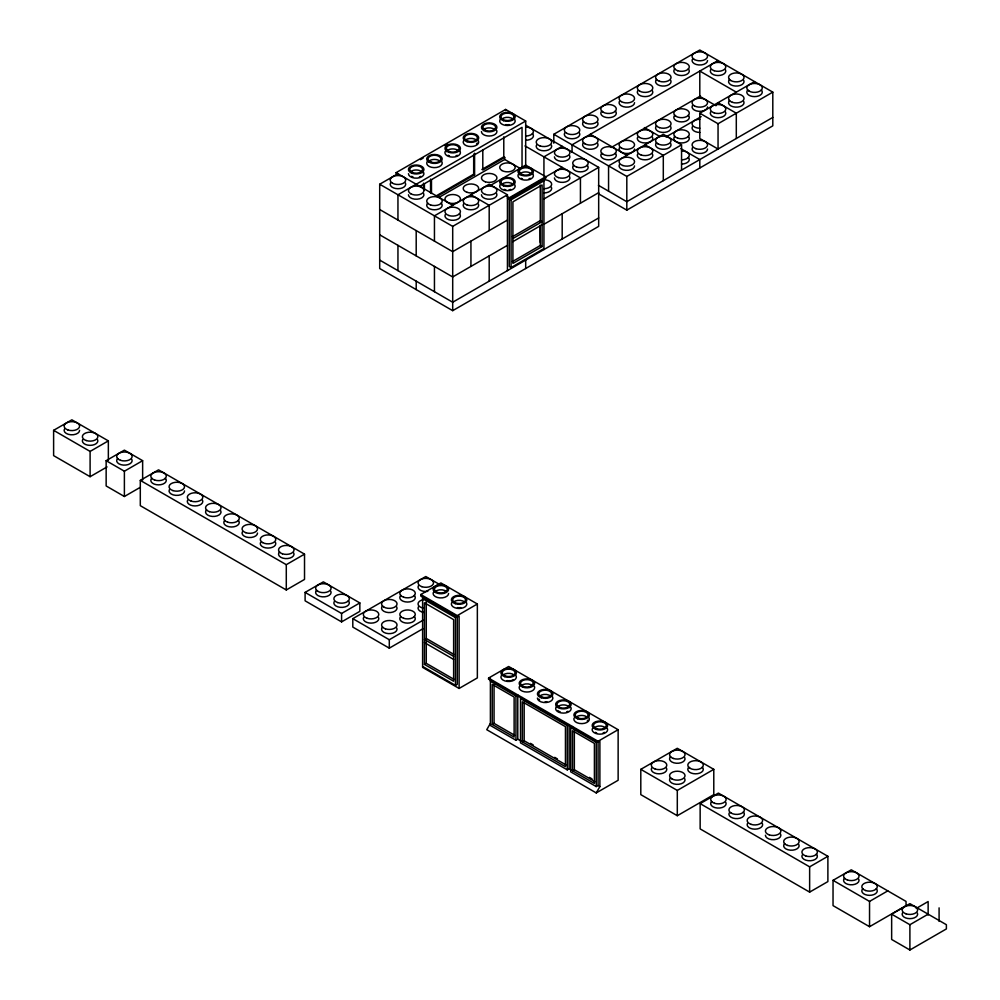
<?xml version="1.0" encoding="UTF-8"?>
<svg xmlns="http://www.w3.org/2000/svg" width="1000" height="1000" viewBox="0 0 1000 1000"><rect width="100%" height="100%" fill="white"/><g stroke="black" fill="none" stroke-linecap="round" stroke-linejoin="round"><path stroke-width="1.5" d="M490.4 723.375L486.75 729.7L596.237 792.913L618.138 780.275L618.138 729.7L508.65 666.488L488.575 678.075L488.575 679.125L598.062 742.337L599.888 741.287L599.888 786.587L596.237 792.913M397.95 174.75L396.125 173.7L396.125 172.65L505.613 109.438L525.688 121.025L525.688 167M420.45 159.65L423.162 158.088M444.787 145.612L447.488 144.05M525.688 125.237L598.675 167.375L598.675 226.375L452.7 310.663L379.7 268.525L379.7 184.237L397.95 173.7M525.688 121.025L397.95 194.775L397.95 220.062M419.85 186.35L522.038 127.35L522.038 167.925M435.812 196.088L473.675 174.225L474.588 174.75L474.588 153.2M481.887 169.488L503.787 156.85L504.7 157.375L504.7 159.475L438.812 197.512M436.875 196.537L474.588 174.75M504.7 157.375L482.8 170.012L482.8 150M553.812 143.212L553.812 134.288L699.8 50L772.8 92.137L772.8 125.85L626.812 210.138L598.425 193.75M107.05 466.912L90.1 476.7L53.612 455.625L53.612 430.337L71.862 419.812L108.35 440.875L108.35 460.213M490.538 185.4L525.688 165.113L545.763 176.7L545.763 178.238L509.263 199.312L507.438 198.263M562.188 146.312L543.938 156.85L543.938 176.188M718.05 60.538L572.062 144.825L572.062 152.262M379.7 184.237L452.7 226.375L507.438 194.775L507.438 270.625M506.587 196.225L509.263 197.775L545.763 176.7M544.612 177.525L562.188 167.375M510.575 197.987L540.8 180.538M509.263 198.75L511.087 199.8L543.938 180.837L542.112 179.775M611.263 147.475L700.475 95.962M53.612 430.337L90.1 451.413L108.35 440.875M507.438 220.062L452.7 251.663L379.7 209.525M543.938 198.988L598.675 167.375M772.8 92.137L718.05 123.75L718.05 149.037L699.8 138.5L699.8 113.212L754.55 81.613M666.012 136.938L701.15 116.65M140.037 487.463L124.388 496.5L106.15 485.962L106.15 460.675L124.388 450.138L142.637 460.675L142.637 480.012M512.413 236.725L540.288 220.625L542.112 221.688L512.913 238.538M512.913 241.625L542.112 224.762M507.438 245.35L452.7 276.95L379.7 234.812M543.938 224.275L598.675 192.662M553.812 134.288L626.812 176.425L681.55 144.825L681.55 170.1M106.15 460.675L124.388 471.213L142.637 460.675M512.413 261.6L540.288 245.5L542.112 246.562L542.112 184.963L512.913 201.825L512.913 263.412L542.112 246.562M140.3 480.387L158.55 469.85L304.525 554.138L304.525 579.425L286.288 589.963L140.3 505.675L140.3 480.387L286.288 564.675L304.525 554.138M509.263 197.775L509.263 266.5L511.087 267.55L543.938 248.588M598.675 217.95L452.7 302.238L379.7 260.1M772.8 117.425L626.812 201.713L598.425 185.325M305.1 592.4L323.35 581.862L359.837 602.925L359.837 611.362L341.587 621.888L305.1 600.825L305.1 592.4L341.587 613.462L359.837 602.925M423.088 628.638L389.3 648.15L352.8 627.075L352.8 618.65L425.8 576.512L439.312 584.312M459.113 688.45L459.113 616.075L457.287 617.137L420.788 596.062L420.788 594.525L440.863 582.938L477.35 604L477.35 677.913L459.113 688.45L422.612 667.387L422.612 596.55M352.8 618.65L389.3 639.725L423.088 620.212M420.788 594.525L457.287 615.6L477.35 604M427.062 599.125L424.438 597.6L422.612 598.663L455.462 617.625L457.287 616.562M424.438 664.388L453.638 681.237L453.638 619.65L424.438 602.788L424.438 664.388L426.262 663.325L454.125 679.425M422.612 666.413L455.462 685.375L457.287 684.325L457.287 615.6M488.575 679.125L490.4 678.075M531.462 684.925L532.375 684.4M490.4 681.237L515.95 695.987L517.775 694.925L517.775 739.175L521.2 741.15M571.375 770.125L569.1 768.812L567.275 769.862L520.513 742.862L520.513 698.612L522.337 697.562M492.225 724.425L514.125 737.075L514.125 697.038L492.225 684.4L492.225 724.425L494.05 723.375L514.663 735.275M490.4 679.638L490.4 725.487L515.95 740.238L517.775 739.175M522.337 741.812L565.45 766.7L565.45 726.675L522.337 701.775L522.337 741.812L524.163 740.763L565.962 764.9M520.513 698.612L567.275 725.612L569.1 724.562L569.1 768.812M599.888 786.587L598.062 785.537L596.237 786.587L570.7 771.838L570.7 727.588L572.525 726.538M570.7 727.588L596.237 742.337L618.138 729.7M572.525 770.788L594.412 783.425L594.412 743.4L572.525 730.75L572.525 770.788L574.338 769.737L594.95 781.637M640.8 769.35L677.3 748.288L713.787 769.35L713.787 794.638L677.3 815.713L640.8 794.638L640.8 769.35L677.3 790.425L713.787 769.35M700.15 803.625L718.4 793.088L827.887 856.3L827.887 881.587L809.638 892.113L700.15 828.9L700.15 803.625L809.638 866.838L827.887 856.3M833.037 880.35L851.287 869.812L906.038 901.413L906.038 905.625L869.538 926.7L833.037 905.625L833.037 880.35L869.538 901.413L887.788 890.875M891.65 914.175L909.9 903.637L946.388 924.712L946.388 928.925L909.9 950L891.65 939.463L891.65 914.175L909.9 924.712L928.138 914.175M916.2 908.438L928.138 901.538L928.138 915.088M736.3 92.137L699.8 71.075L699.8 96.363L716.025 105.725M718.05 102.675L736.3 113.212L736.3 138.5M699.8 113.212L718.05 123.75M681.55 144.825L663.3 134.288L608.562 165.888L608.562 191.175M644.388 127.575L659.25 136.163M680.875 148.65L699.8 159.575L699.8 168M645.062 144.825L663.3 155.35L663.3 180.637M590.312 134.288L626.812 155.35M525.013 145.925L580.438 177.913L580.438 203.2M483.713 128.4L484.625 128.925M504.7 159.475L520.7 168.713M507.438 194.775L489.188 184.237L434.45 215.837L434.45 241.125M470.938 194.775L489.188 205.312L489.188 230.588M396.125 172.65L452.7 205.312M429.688 600.638L454.65 615.05M454.125 654.55L426.262 638.45L424.438 639.513L453.638 656.363M488.575 678.075L598.062 741.287L598.062 785.537M424.438 642.588L453.638 659.438M530.462 743.35L533.162 744.9M554.712 757.35L557.413 758.9M589.425 777.387L592 778.875M481.45 131.562L481.712 132.713A7.738 4.475 0 0 0 487.188 135.875L489.188 136.025A7.738 4.475 0 0 0 496.662 130.4M540.288 242.425L540.262 225.312L540.288 245.5M939.087 907.862L939.087 921.4M909.9 924.712L909.9 950M869.538 901.413L869.538 926.7M809.638 866.838L809.638 892.113M677.3 790.425L677.3 815.713M626.812 176.425L626.812 210.138M596.237 742.337L596.237 786.587M574.338 731.237L574.338 769.737M567.275 725.612L567.275 769.862M562.188 213.738L562.188 239.025M543.938 178.725L543.938 249.562M540.288 185.062L540.288 222.262M525.688 260.1L525.688 268.525M524.163 702.262L524.163 740.763M515.95 695.987L515.95 740.238M511.087 199.8L511.087 267.55M505.613 109.438L505.613 110.487M503.787 136.825L503.787 156.85M494.05 684.887L494.05 723.375M489.188 255.875L489.188 281.163M473.675 154.213L473.675 174.225M470.938 241.125L470.938 266.413M455.462 617.625L455.462 685.375M452.7 226.375L452.7 310.663M434.45 266.413L434.45 291.7M431.475 179.625L431.475 193.487M430.562 179.1L430.562 192.963M426.262 601.737L426.262 663.325M424.412 183.713L424.412 189.875M423.5 183.188L423.5 187.8M416.2 230.588L416.2 255.875M416.2 281.163L416.2 289.587M397.95 245.35L397.95 270.625M389.3 639.725L389.3 648.15M341.587 613.462L341.587 621.888M286.288 564.675L286.288 589.963M124.388 471.213L124.388 496.5M90.1 451.413L90.1 476.7M917.375 913.025A7.738 4.475 0 0 1 909.9 918.65A7.738 4.475 0 0 1 902.412 913.025M876.25 888.65A7.738 4.475 0 0 1 869.538 895.35A7.738 4.475 0 0 1 862.837 888.65M858.775 879.188A7.738 4.475 0 0 1 850.275 884.775A7.738 4.475 0 0 1 844.587 878.112M780.625 834.075A7.738 4.475 0 0 1 774.15 839.663A7.738 4.475 0 0 1 765.4 835.225M816.35 854.062A7.738 4.475 0 0 1 810.65 860.725A7.738 4.475 0 0 1 802.163 855.138M798.875 844.6A7.738 4.475 0 0 1 790.375 850.188A7.738 4.475 0 0 1 784.688 843.525M762.375 823.538A7.738 4.475 0 0 1 754.9 829.163A7.738 4.475 0 0 1 747.412 823.538M743.35 811.925A7.738 4.475 0 0 1 737.663 818.587A7.738 4.475 0 0 1 729.163 813M725.875 802.463A7.738 4.475 0 0 1 717.387 808.05A7.738 4.475 0 0 1 711.7 801.388M684.775 778.737A7.738 4.475 0 0 1 676.287 784.325A7.738 4.475 0 0 1 670.588 777.65M666.525 768.2A7.738 4.475 0 0 1 659.05 773.825A7.738 4.475 0 0 1 651.562 768.2M684.775 757.663A7.738 4.475 0 0 1 676.287 763.25A7.738 4.475 0 0 1 670.588 756.587M702.25 767.113A7.738 4.475 0 0 1 695.537 773.825A7.738 4.475 0 0 1 688.838 767.113M483.6 129.7A6.45 3.725 0 0 1 494.775 129.7M459.4 150.4A7.738 4.475 0 0 1 452.7 157.1L450.688 156.95A7.738 4.475 0 0 1 445.213 153.787L444.95 152.625A7.738 4.475 0 0 1 445.213 151.475M445.988 150.4A7.738 4.475 0 0 1 447.225 149.475M427.738 160.938A7.738 4.475 0 0 0 431.488 167.3A7.738 4.475 0 0 0 441.925 164.325L442.188 163.162A7.738 4.475 0 0 0 441.15 160.938M428.862 161.3A6.45 3.725 0 0 1 434.45 159.438L436.112 159.562A6.45 3.725 0 0 1 440.037 161.3M478.425 140.938A7.738 4.475 0 0 1 470.938 146.562A7.738 4.475 0 0 1 463.462 140.938M509.113 124.625A6.45 3.725 0 0 1 505.775 124.625M501.85 119.162A6.45 3.725 0 0 1 513.025 119.162M423.675 172.55A7.738 4.475 0 0 1 417.212 178.137A7.738 4.475 0 0 1 408.45 173.7M514.138 118.787A7.738 4.475 0 0 1 507.438 125.5A7.738 4.475 0 0 1 500.737 118.787M457.25 155.262A6.45 3.725 0 0 1 455.925 155.863M449.462 155.863A6.45 3.725 0 0 1 448.137 155.262M446.463 151.662A6.45 3.725 0 0 1 451.85 148.938A6.45 3.725 0 0 1 458.288 150.762M477.175 143.062A6.45 3.725 0 0 1 476.525 143.963M465.35 140.238A6.45 3.725 0 0 1 476.525 140.238M420.763 176.337A6.45 3.725 0 0 1 419.425 176.925M412.975 176.925A6.45 3.725 0 0 1 411.637 176.337M410.613 171.838A6.45 3.725 0 0 1 417.038 170.012A6.45 3.725 0 0 1 422.425 172.738M496.662 193.612A7.738 4.475 0 0 1 490.2 199.2A7.738 4.475 0 0 1 481.45 194.775M551.413 187.3A7.738 4.475 0 0 1 543.938 192.925M569.663 176.762A7.738 4.475 0 0 1 563.188 182.35A7.738 4.475 0 0 1 554.438 177.913M543.938 179.762A7.738 4.475 0 0 1 551.675 184.237A7.738 4.475 0 0 1 543.938 188.713M478.425 204.15A7.738 4.475 0 0 1 470.938 209.775A7.738 4.475 0 0 1 463.462 204.15M459.4 213.612A7.738 4.475 0 0 1 453.7 220.275A7.738 4.475 0 0 1 445.213 214.688M514.138 183.95A7.738 4.475 0 0 1 507.438 190.65A7.738 4.475 0 0 1 500.737 183.95M532.388 173.412A7.738 4.475 0 0 1 526.7 180.075A7.738 4.475 0 0 1 518.212 174.488M518.987 173.412A7.738 4.475 0 0 1 520.212 172.488M510.662 189.412A6.45 3.725 0 0 1 509.113 189.775M505.775 189.775A6.45 3.725 0 0 1 504.212 189.412M501.85 184.325A6.45 3.725 0 0 1 513.025 184.325M530.25 178.275A6.45 3.725 0 0 1 528.913 178.875M522.463 178.875A6.45 3.725 0 0 1 521.125 178.275M519.45 174.688A6.45 3.725 0 0 1 524.85 171.95A6.45 3.725 0 0 1 531.275 173.787M423.675 193.612A7.738 4.475 0 0 1 417.212 199.2A7.738 4.475 0 0 1 408.45 194.775M441.15 203.075A7.738 4.475 0 0 1 434.45 209.775A7.738 4.475 0 0 1 427.738 203.075M405.425 183.075A7.738 4.475 0 0 1 397.95 188.713A7.738 4.475 0 0 1 390.475 183.075M569.663 155.688A7.738 4.475 0 0 1 563.188 161.275A7.738 4.475 0 0 1 554.438 156.85M587.137 165.15A7.738 4.475 0 0 1 580.438 171.85A7.738 4.475 0 0 1 573.725 165.15M532.388 133.537A7.738 4.475 0 0 1 525.688 140.25M551.413 145.15A7.738 4.475 0 0 1 543.938 150.775A7.738 4.475 0 0 1 536.462 145.15M525.688 127.088A7.738 4.475 0 0 1 533.425 131.562A7.738 4.475 0 0 1 525.688 136.025M448.6 593.475A7.738 4.475 0 0 1 439.85 597.9A7.738 4.475 0 0 1 433.375 592.312M466.587 602.85A7.738 4.475 0 0 1 459.113 608.475A7.738 4.475 0 0 1 451.625 602.85M435.275 591.613A6.45 3.725 0 0 1 446.45 591.613M460.775 607.6A6.45 3.725 0 0 1 457.438 607.6M453.525 602.137A6.45 3.725 0 0 1 464.688 602.137M519.425 686.4A7.738 4.475 0 0 0 526.9 692.025L528.9 691.875A7.738 4.475 0 0 0 534.375 688.713L534.637 687.562A7.738 4.475 0 0 0 534.375 686.4M521.312 685.7A6.45 3.725 0 0 1 532.487 685.7M556.688 706.388A7.738 4.475 0 0 0 563.4 713.1L565.4 712.95A7.738 4.475 0 0 0 570.875 709.788L571.138 708.625A7.738 4.475 0 0 0 570.875 707.475M568.875 705.462A7.738 4.475 0 0 1 570.1 706.388M588.35 716.925A7.738 4.475 0 0 1 584.6 723.288A7.738 4.475 0 0 1 574.163 720.325L573.9 719.163A7.738 4.475 0 0 1 574.163 718M587.875 720.125A6.45 3.725 0 0 1 587.225 721.025M576.05 717.3A6.45 3.725 0 0 1 579.975 715.562L581.638 715.438A6.45 3.725 0 0 1 587.225 717.3M552.625 696.938A7.738 4.475 0 0 1 546.163 702.525A7.738 4.475 0 0 1 537.4 698.088M513.212 679.65A6.45 3.725 0 0 1 511.875 680.25M510.325 680.612A6.45 3.725 0 0 1 506.975 680.612M503.062 675.163A6.45 3.725 0 0 1 514.237 675.163M607.375 728.538A7.738 4.475 0 0 1 599.888 734.163A7.738 4.475 0 0 1 592.413 728.538M515.35 674.788A7.738 4.475 0 0 1 509.663 681.45A7.738 4.475 0 0 1 501.175 675.863M567.962 711.263A6.45 3.725 0 0 1 566.625 711.85M560.175 711.85A6.45 3.725 0 0 1 557.812 710.487M557.812 706.762A6.45 3.725 0 0 1 564.237 704.938A6.45 3.725 0 0 1 569.625 707.663M546.812 701.688A6.45 3.725 0 0 1 545.15 701.812M539.562 699.95A6.45 3.725 0 0 1 538.913 699.05M539.562 696.225A6.45 3.725 0 0 1 550.737 696.225M604.45 732.337A6.45 3.725 0 0 1 603.112 732.925M596.663 732.925A6.45 3.725 0 0 1 595.325 732.337M594.3 727.837A6.45 3.725 0 0 1 605.475 727.837M725.525 112.05A7.738 4.475 0 0 1 718.05 117.688A7.738 4.475 0 0 1 710.575 112.05M761.25 89.913A7.738 4.475 0 0 1 754.55 96.613A7.738 4.475 0 0 1 747.837 89.913M743.775 101.525A7.738 4.475 0 0 1 735.288 107.112A7.738 4.475 0 0 1 729.587 100.438M670.788 143.663A7.738 4.475 0 0 1 662.3 149.25A7.738 4.475 0 0 1 656.6 142.587M652.537 154.2A7.738 4.475 0 0 1 645.062 159.825A7.738 4.475 0 0 1 637.575 154.2M634.55 165.888A7.738 4.475 0 0 1 625.8 170.325A7.738 4.475 0 0 1 619.325 164.737M725.525 69.912A7.738 4.475 0 0 1 718.05 75.537A7.738 4.475 0 0 1 710.575 69.912M743.775 80.45A7.738 4.475 0 0 1 735.288 86.037A7.738 4.475 0 0 1 729.587 79.375M597.788 143.663A7.738 4.475 0 0 1 589.3 149.25A7.738 4.475 0 0 1 583.612 142.587M615.262 153.125A7.738 4.475 0 0 1 608.562 159.825A7.738 4.475 0 0 1 601.85 153.125M634.55 149.037A7.738 4.475 0 0 1 625.8 153.463A7.738 4.475 0 0 1 619.325 147.875M688.263 157.338A7.738 4.475 0 0 1 681.55 164.037M652.537 137.338A7.738 4.475 0 0 1 645.062 142.963A7.738 4.475 0 0 1 637.575 137.338M681.55 150.887A7.738 4.475 0 0 1 689.3 155.35A7.738 4.475 0 0 1 681.55 159.825M688.263 136.263A7.738 4.475 0 0 1 681.55 142.963A7.738 4.475 0 0 1 674.85 136.263M707.55 149.037A7.738 4.475 0 0 1 698.787 153.463A7.738 4.475 0 0 1 692.325 147.875M707.55 106.888A7.738 4.475 0 0 1 698.787 111.325A7.738 4.475 0 0 1 692.325 105.738M699.8 132.438A7.738 4.475 0 0 1 692.325 126.8M699.8 128.212A7.738 4.475 0 0 1 692.062 123.75A7.738 4.475 0 0 1 699.8 119.275M670.788 126.8A7.738 4.475 0 0 1 662.3 132.4A7.738 4.475 0 0 1 656.6 125.725M688.263 115.188A7.738 4.475 0 0 1 681.55 121.9A7.738 4.475 0 0 1 674.85 115.188M579.538 133.125A7.738 4.475 0 0 1 572.062 138.75A7.738 4.475 0 0 1 564.587 133.125M597.788 122.587A7.738 4.475 0 0 1 589.3 128.175A7.738 4.475 0 0 1 583.612 121.512M615.262 110.975A7.738 4.475 0 0 1 608.562 117.688A7.738 4.475 0 0 1 601.85 110.975M634.55 102.675A7.738 4.475 0 0 1 625.8 107.112A7.738 4.475 0 0 1 619.325 101.525M707.55 60.538A7.738 4.475 0 0 1 698.787 64.963A7.738 4.475 0 0 1 692.325 59.375M688.263 68.838A7.738 4.475 0 0 1 681.55 75.537A7.738 4.475 0 0 1 674.85 68.838M652.537 90.988A7.738 4.475 0 0 1 645.062 96.613A7.738 4.475 0 0 1 637.575 90.988M670.788 80.45A7.738 4.475 0 0 1 662.3 86.037A7.738 4.475 0 0 1 656.6 79.375M427.8 591.362A7.738 4.475 0 0 1 418.312 585.887M423.787 608.212A7.738 4.475 0 0 1 418.05 603.9A7.738 4.475 0 0 1 423.787 599.587M423.787 612.438A7.738 4.475 0 0 1 418.312 606.962M378.525 617.487A7.738 4.475 0 0 1 371.05 623.125A7.738 4.475 0 0 1 363.575 617.487M414.25 595.337A7.738 4.475 0 0 1 407.55 602.05A7.738 4.475 0 0 1 400.838 595.337M396.775 628.025A7.738 4.475 0 0 1 388.288 633.612A7.738 4.475 0 0 1 382.587 626.95M396.775 606.962A7.738 4.475 0 0 1 388.288 612.55A7.738 4.475 0 0 1 382.587 605.875M414.25 616.413A7.738 4.475 0 0 1 407.55 623.125A7.738 4.475 0 0 1 400.838 616.413M330.825 591.237A7.738 4.475 0 0 1 322.337 596.825A7.738 4.475 0 0 1 316.637 590.163M348.3 600.7A7.738 4.475 0 0 1 342.6 607.362A7.738 4.475 0 0 1 334.113 601.775M293.762 552.987A7.738 4.475 0 0 1 285.275 558.575A7.738 4.475 0 0 1 279.575 551.9M275.512 542.45A7.738 4.475 0 0 1 268.038 548.075A7.738 4.475 0 0 1 260.55 542.45M257.525 533.062A7.738 4.475 0 0 1 248.775 537.5A7.738 4.475 0 0 1 242.312 531.912M238.238 520.3A7.738 4.475 0 0 1 231.537 527A7.738 4.475 0 0 1 224.838 520.3M165.25 478.15A7.738 4.475 0 0 1 158.55 484.862A7.738 4.475 0 0 1 151.838 478.15M184.537 490.925A7.738 4.475 0 0 1 175.787 495.363A7.738 4.475 0 0 1 169.312 489.775M220.763 510.838A7.738 4.475 0 0 1 212.275 516.425A7.738 4.475 0 0 1 206.588 509.762M202.525 500.3A7.738 4.475 0 0 1 195.037 505.938A7.738 4.475 0 0 1 187.562 500.3M131.875 459.513A7.738 4.475 0 0 1 123.387 465.1A7.738 4.475 0 0 1 117.688 458.438M79.6 430.337A7.738 4.475 0 0 1 70.85 434.775A7.738 4.475 0 0 1 64.375 429.188M97.587 439.725A7.738 4.475 0 0 1 90.1 445.35A7.738 4.475 0 0 1 82.625 439.725M906.025 913.838A7.738 4.475 0 0 0 917.638 909.963A7.738 4.475 0 0 0 906.025 906.087A7.738 4.475 0 0 0 906.025 913.838M865.662 890.537A7.738 4.475 0 0 0 877.288 886.663A7.738 4.475 0 0 0 865.662 882.8A7.738 4.475 0 0 0 865.662 890.537M847.425 880A7.738 4.475 0 0 0 859.038 876.125A7.738 4.475 0 0 0 847.425 872.262A7.738 4.475 0 0 0 847.425 880M769.275 834.887A7.738 4.475 0 0 0 780.888 831.012A7.738 4.475 0 0 0 769.275 827.138A7.738 4.475 0 0 0 769.275 834.887M805.763 855.95A7.738 4.475 0 0 0 817.387 852.087A7.738 4.475 0 0 0 805.763 848.213A7.738 4.475 0 0 0 805.763 855.95M787.525 845.413A7.738 4.475 0 0 0 799.137 841.55A7.738 4.475 0 0 0 787.525 837.675A7.738 4.475 0 0 0 787.525 845.413M731.175 813.1A7.738 4.475 0 0 0 744.125 811.1A7.738 4.475 0 0 0 734.638 805.625A7.738 4.475 0 0 0 731.175 813.1M714.525 803.275A7.738 4.475 0 0 0 726.137 799.4A7.738 4.475 0 0 0 714.525 795.537A7.738 4.475 0 0 0 714.525 803.275M751.025 824.35A7.738 4.475 0 0 0 762.638 820.475A7.738 4.475 0 0 0 751.025 816.6A7.738 4.475 0 0 0 751.025 824.35M671.825 778.838A7.738 4.475 0 0 0 684.775 776.825A7.738 4.475 0 0 0 675.288 771.363A7.738 4.475 0 0 0 671.825 778.838M655.175 769.013A7.738 4.475 0 0 0 666.787 765.138A7.738 4.475 0 0 0 655.175 761.263A7.738 4.475 0 0 0 655.175 769.013M673.425 758.475A7.738 4.475 0 0 0 685.037 754.6A7.738 4.475 0 0 0 673.425 750.738A7.738 4.475 0 0 0 673.425 758.475M690.062 768.3A7.738 4.475 0 0 0 703.025 766.3A7.738 4.475 0 0 0 693.538 760.825A7.738 4.475 0 0 0 690.062 768.3M483.713 130.5A7.738 4.475 0 0 0 496.662 128.5A7.738 4.475 0 0 0 487.188 123.025A7.738 4.475 0 0 0 483.713 130.5M448.825 152.287A7.738 4.475 0 0 0 460.438 148.412A7.738 4.475 0 0 0 448.825 144.55A7.738 4.475 0 0 0 448.825 152.287M428.975 162.113A7.738 4.475 0 0 0 441.925 160.113A7.738 4.475 0 0 0 432.438 154.637A7.738 4.475 0 0 0 428.975 162.113M484.625 129.975A6.45 3.725 0 0 0 495.425 128.312A6.45 3.725 0 0 0 487.525 123.75A6.45 3.725 0 0 0 484.625 129.975M467.075 141.75A7.738 4.475 0 0 0 478.688 137.875A7.738 4.475 0 0 0 467.075 134.012A7.738 4.475 0 0 0 467.075 141.75M448.137 151.05A6.45 3.725 0 0 0 458.925 149.375A6.45 3.725 0 0 0 451.025 144.812A6.45 3.725 0 0 0 448.137 151.05M502.875 119.45A6.45 3.725 0 0 0 513.675 117.775A6.45 3.725 0 0 0 505.775 113.212A6.45 3.725 0 0 0 502.875 119.45M503.562 120.675A7.738 4.475 0 0 0 515.175 116.812A7.738 4.475 0 0 0 503.562 112.938A7.738 4.475 0 0 0 503.562 120.675M412.325 173.363A7.738 4.475 0 0 0 423.938 169.488A7.738 4.475 0 0 0 412.325 165.613A7.738 4.475 0 0 0 412.325 173.363M411.637 172.125A6.45 3.725 0 0 0 422.425 170.45A6.45 3.725 0 0 0 414.525 165.888A6.45 3.725 0 0 0 411.637 172.125M467.713 141.113A6.45 3.725 0 0 0 477.4 137.875A6.45 3.725 0 0 0 467.713 134.65A6.45 3.725 0 0 0 467.713 141.113M431.225 162.175A6.45 3.725 0 0 0 440.9 158.95A6.45 3.725 0 0 0 431.225 155.725A6.45 3.725 0 0 0 431.225 162.175M485.325 194.425A7.738 4.475 0 0 0 496.938 190.562A7.738 4.475 0 0 0 485.325 186.688A7.738 4.475 0 0 0 485.325 194.425M558.312 177.575A7.738 4.475 0 0 0 569.925 173.7A7.738 4.475 0 0 0 558.312 169.825A7.738 4.475 0 0 0 558.312 177.575M448.825 215.5A7.738 4.475 0 0 0 460.438 211.625A7.738 4.475 0 0 0 448.825 207.763A7.738 4.475 0 0 0 448.825 215.5M467.075 204.963A7.738 4.475 0 0 0 478.688 201.1A7.738 4.475 0 0 0 467.075 197.225A7.738 4.475 0 0 0 467.075 204.963M520.212 174.6A7.738 4.475 0 0 0 533.162 172.587A7.738 4.475 0 0 0 523.688 167.125A7.738 4.475 0 0 0 520.212 174.6M503.562 185.837A7.738 4.475 0 0 0 515.175 181.975A7.738 4.475 0 0 0 503.562 178.1A7.738 4.475 0 0 0 503.562 185.837M522.463 174.662A6.45 3.725 0 0 0 532.137 171.438A6.45 3.725 0 0 0 522.463 168.212A6.45 3.725 0 0 0 522.463 174.662M502.875 184.6A6.45 3.725 0 0 0 513.675 182.938A6.45 3.725 0 0 0 505.775 178.375A6.45 3.725 0 0 0 502.875 184.6M430.575 204.963A7.738 4.475 0 0 0 442.188 201.1A7.738 4.475 0 0 0 430.575 197.225A7.738 4.475 0 0 0 430.575 204.963M410.725 193.725A7.738 4.475 0 0 0 423.675 191.713A7.738 4.475 0 0 0 414.2 186.238A7.738 4.475 0 0 0 410.725 193.725M392.475 183.188A7.738 4.475 0 0 0 405.425 181.175A7.738 4.475 0 0 0 395.95 175.7A7.738 4.475 0 0 0 392.475 183.188M447.225 202.15A7.738 4.475 0 0 0 460.175 200.15A7.738 4.475 0 0 0 450.688 194.675A7.738 4.475 0 0 0 447.225 202.15M501.962 170.538A7.738 4.475 0 0 0 514.913 168.538A7.738 4.475 0 0 0 505.438 163.062A7.738 4.475 0 0 0 501.962 170.538M467.075 192.325A7.738 4.475 0 0 0 478.688 188.45A7.738 4.475 0 0 0 467.075 184.575A7.738 4.475 0 0 0 467.075 192.325M485.325 181.788A7.738 4.475 0 0 0 496.938 177.913A7.738 4.475 0 0 0 485.325 174.05A7.738 4.475 0 0 0 485.325 181.788M576.562 167.037A7.738 4.475 0 0 0 588.175 163.162A7.738 4.475 0 0 0 576.562 159.3A7.738 4.475 0 0 0 576.562 167.037M558.312 156.5A7.738 4.475 0 0 0 569.925 152.625A7.738 4.475 0 0 0 558.312 148.763A7.738 4.475 0 0 0 558.312 156.5M540.062 145.963A7.738 4.475 0 0 0 551.675 142.1A7.738 4.475 0 0 0 540.062 138.225A7.738 4.475 0 0 0 540.062 145.963M455.238 603.663A7.738 4.475 0 0 0 466.85 599.8A7.738 4.475 0 0 0 455.238 595.925A7.738 4.475 0 0 0 455.238 603.663M435.387 592.425A7.738 4.475 0 0 0 448.338 590.413A7.738 4.475 0 0 0 438.85 584.938A7.738 4.475 0 0 0 435.387 592.425M454.55 602.425A6.45 3.725 0 0 0 465.337 600.763A6.45 3.725 0 0 0 457.438 596.2A6.45 3.725 0 0 0 454.55 602.425M436.3 591.888A6.45 3.725 0 0 0 447.088 590.225A6.45 3.725 0 0 0 439.188 585.662A6.45 3.725 0 0 0 436.3 591.888M523.025 687.212A7.738 4.475 0 0 0 534.637 683.337A7.738 4.475 0 0 0 523.025 679.475A7.738 4.475 0 0 0 523.025 687.212M559.525 708.288A7.738 4.475 0 0 0 571.138 704.412A7.738 4.475 0 0 0 559.525 700.537A7.738 4.475 0 0 0 559.525 708.288M577.775 718.825A7.738 4.475 0 0 0 589.388 714.95A7.738 4.475 0 0 0 577.775 711.075A7.738 4.475 0 0 0 577.775 718.825M522.337 685.975A6.45 3.725 0 0 0 533.125 684.3A6.45 3.725 0 0 0 525.225 679.75A6.45 3.725 0 0 0 522.337 685.975M541.275 697.75A7.738 4.475 0 0 0 552.888 693.875A7.738 4.475 0 0 0 541.275 690.013A7.738 4.475 0 0 0 541.275 697.75M560.175 707.638A6.45 3.725 0 0 0 569.85 704.412A6.45 3.725 0 0 0 560.175 701.188A6.45 3.725 0 0 0 560.175 707.638M505.425 676.038A6.45 3.725 0 0 0 515.1 672.812A6.45 3.725 0 0 0 505.425 669.575A6.45 3.725 0 0 0 505.425 676.038M504.775 676.675A7.738 4.475 0 0 0 516.388 672.812A7.738 4.475 0 0 0 504.775 668.938A7.738 4.475 0 0 0 504.775 676.675M596.025 729.35A7.738 4.475 0 0 0 607.638 725.487A7.738 4.475 0 0 0 596.025 721.612A7.738 4.475 0 0 0 596.025 729.35M596.663 728.713A6.45 3.725 0 0 0 606.337 725.487A6.45 3.725 0 0 0 596.663 722.262A6.45 3.725 0 0 0 596.663 728.713M541.925 697.1A6.45 3.725 0 0 0 551.6 693.875A6.45 3.725 0 0 0 541.925 690.65A6.45 3.725 0 0 0 541.925 697.1M578.413 718.175A6.45 3.725 0 0 0 588.1 714.95A6.45 3.725 0 0 0 578.413 711.725A6.45 3.725 0 0 0 578.413 718.175M714.175 112.875A7.738 4.475 0 0 0 725.788 109A7.738 4.475 0 0 0 714.175 105.125A7.738 4.475 0 0 0 714.175 112.875M732.425 102.338A7.738 4.475 0 0 0 744.038 98.462A7.738 4.475 0 0 0 732.425 94.588A7.738 4.475 0 0 0 732.425 102.338M749.075 91.088A7.738 4.475 0 0 0 762.025 89.087A7.738 4.475 0 0 0 752.537 83.612A7.738 4.475 0 0 0 749.075 91.088M657.825 143.763A7.738 4.475 0 0 0 670.788 141.762A7.738 4.475 0 0 0 661.3 136.287A7.738 4.475 0 0 0 657.825 143.763M622.938 165.55A7.738 4.475 0 0 0 634.55 161.675A7.738 4.475 0 0 0 622.938 157.8A7.738 4.475 0 0 0 622.938 165.55M641.188 155.013A7.738 4.475 0 0 0 652.8 151.137A7.738 4.475 0 0 0 641.188 147.275A7.738 4.475 0 0 0 641.188 155.013M730.825 80.55A7.738 4.475 0 0 0 743.775 78.55A7.738 4.475 0 0 0 734.3 73.075A7.738 4.475 0 0 0 730.825 80.55M714.175 70.725A7.738 4.475 0 0 0 725.788 66.862A7.738 4.475 0 0 0 714.175 62.987A7.738 4.475 0 0 0 714.175 70.725M603.088 154.3A7.738 4.475 0 0 0 616.038 152.3A7.738 4.475 0 0 0 606.562 146.825A7.738 4.475 0 0 0 603.088 154.3M584.837 143.763A7.738 4.475 0 0 0 597.788 141.762A7.738 4.475 0 0 0 588.312 136.287A7.738 4.475 0 0 0 584.837 143.763M621.337 147.975A7.738 4.475 0 0 0 634.288 145.975A7.738 4.475 0 0 0 624.8 140.5A7.738 4.475 0 0 0 621.337 147.975M639.587 137.45A7.738 4.475 0 0 0 652.537 135.438A7.738 4.475 0 0 0 643.05 129.963A7.738 4.475 0 0 0 639.587 137.45M677.688 138.15A7.738 4.475 0 0 0 689.3 134.288A7.738 4.475 0 0 0 677.688 130.412A7.738 4.475 0 0 0 677.688 138.15M695.925 148.688A7.738 4.475 0 0 0 707.55 144.825A7.738 4.475 0 0 0 695.925 140.95A7.738 4.475 0 0 0 695.925 148.688M694.325 105.838A7.738 4.475 0 0 0 707.275 103.837A7.738 4.475 0 0 0 697.8 98.362A7.738 4.475 0 0 0 694.325 105.838M676.075 116.375A7.738 4.475 0 0 0 689.038 114.375A7.738 4.475 0 0 0 679.55 108.9A7.738 4.475 0 0 0 676.075 116.375M659.438 127.625A7.738 4.475 0 0 0 671.05 123.75A7.738 4.475 0 0 0 659.438 119.875A7.738 4.475 0 0 0 659.438 127.625M566.587 133.225A7.738 4.475 0 0 0 579.538 131.225A7.738 4.475 0 0 0 570.062 125.75A7.738 4.475 0 0 0 566.587 133.225M586.438 123.4A7.738 4.475 0 0 0 598.05 119.537A7.738 4.475 0 0 0 586.438 115.662A7.738 4.475 0 0 0 586.438 123.4M603.088 112.163A7.738 4.475 0 0 0 616.038 110.15A7.738 4.475 0 0 0 606.562 104.675A7.738 4.475 0 0 0 603.088 112.163M621.337 101.625A7.738 4.475 0 0 0 634.288 99.625A7.738 4.475 0 0 0 624.8 94.15A7.738 4.475 0 0 0 621.337 101.625M677.688 70.725A7.738 4.475 0 0 0 689.3 66.862A7.738 4.475 0 0 0 677.688 62.987A7.738 4.475 0 0 0 677.688 70.725M694.325 59.488A7.738 4.475 0 0 0 707.275 57.475A7.738 4.475 0 0 0 697.8 52A7.738 4.475 0 0 0 694.325 59.488M639.587 91.088A7.738 4.475 0 0 0 652.537 89.087A7.738 4.475 0 0 0 643.05 83.612A7.738 4.475 0 0 0 639.587 91.088M659.438 81.263A7.738 4.475 0 0 0 671.05 77.387A7.738 4.475 0 0 0 659.438 73.525A7.738 4.475 0 0 0 659.438 81.263M421.925 586.7A7.738 4.475 0 0 0 433.537 582.825A7.738 4.475 0 0 0 421.925 578.962A7.738 4.475 0 0 0 421.925 586.7M403.675 597.238A7.738 4.475 0 0 0 415.288 593.362A7.738 4.475 0 0 0 403.675 589.487A7.738 4.475 0 0 0 403.675 597.238M367.175 618.3A7.738 4.475 0 0 0 378.787 614.438A7.738 4.475 0 0 0 367.175 610.562A7.738 4.475 0 0 0 367.175 618.3M403.675 618.3A7.738 4.475 0 0 0 415.288 614.438A7.738 4.475 0 0 0 403.675 610.562A7.738 4.475 0 0 0 403.675 618.3M383.825 607.062A7.738 4.475 0 0 0 396.775 605.062A7.738 4.475 0 0 0 387.3 599.587A7.738 4.475 0 0 0 383.825 607.062M385.425 628.837A7.738 4.475 0 0 0 397.038 624.975A7.738 4.475 0 0 0 385.425 621.1A7.738 4.475 0 0 0 385.425 628.837M337.725 602.587A7.738 4.475 0 0 0 349.338 598.713A7.738 4.475 0 0 0 337.725 594.85A7.738 4.475 0 0 0 337.725 602.587M317.875 591.337A7.738 4.475 0 0 0 330.825 589.338A7.738 4.475 0 0 0 321.337 583.862A7.738 4.475 0 0 0 317.875 591.337M282.413 553.8A7.738 4.475 0 0 0 294.025 549.925A7.738 4.475 0 0 0 282.413 546.05A7.738 4.475 0 0 0 282.413 553.8M262.562 542.55A7.738 4.475 0 0 0 275.512 540.55A7.738 4.475 0 0 0 266.025 535.075A7.738 4.475 0 0 0 262.562 542.55M245.912 532.725A7.738 4.475 0 0 0 257.525 528.85A7.738 4.475 0 0 0 245.912 524.987A7.738 4.475 0 0 0 245.912 532.725M227.662 522.188A7.738 4.475 0 0 0 239.275 518.312A7.738 4.475 0 0 0 227.662 514.45A7.738 4.475 0 0 0 227.662 522.188M172.925 490.588A7.738 4.475 0 0 0 184.537 486.712A7.738 4.475 0 0 0 172.925 482.837A7.738 4.475 0 0 0 172.925 490.588M154.675 480.05A7.738 4.475 0 0 0 166.287 476.175A7.738 4.475 0 0 0 154.675 472.3A7.738 4.475 0 0 0 154.675 480.05M209.412 511.65A7.738 4.475 0 0 0 221.025 507.788A7.738 4.475 0 0 0 209.412 503.913A7.738 4.475 0 0 0 209.412 511.65M191.175 501.112A7.738 4.475 0 0 0 202.787 497.25A7.738 4.475 0 0 0 191.175 493.375A7.738 4.475 0 0 0 191.175 501.112M120.525 460.325A7.738 4.475 0 0 0 132.137 456.463A7.738 4.475 0 0 0 120.525 452.587A7.738 4.475 0 0 0 120.525 460.325M86.237 440.538A7.738 4.475 0 0 0 97.85 436.662A7.738 4.475 0 0 0 86.237 432.788A7.738 4.475 0 0 0 86.237 440.538M67.987 430A7.738 4.475 0 0 0 79.6 426.125A7.738 4.475 0 0 0 67.987 422.262A7.738 4.475 0 0 0 67.987 430"/></g></svg>
